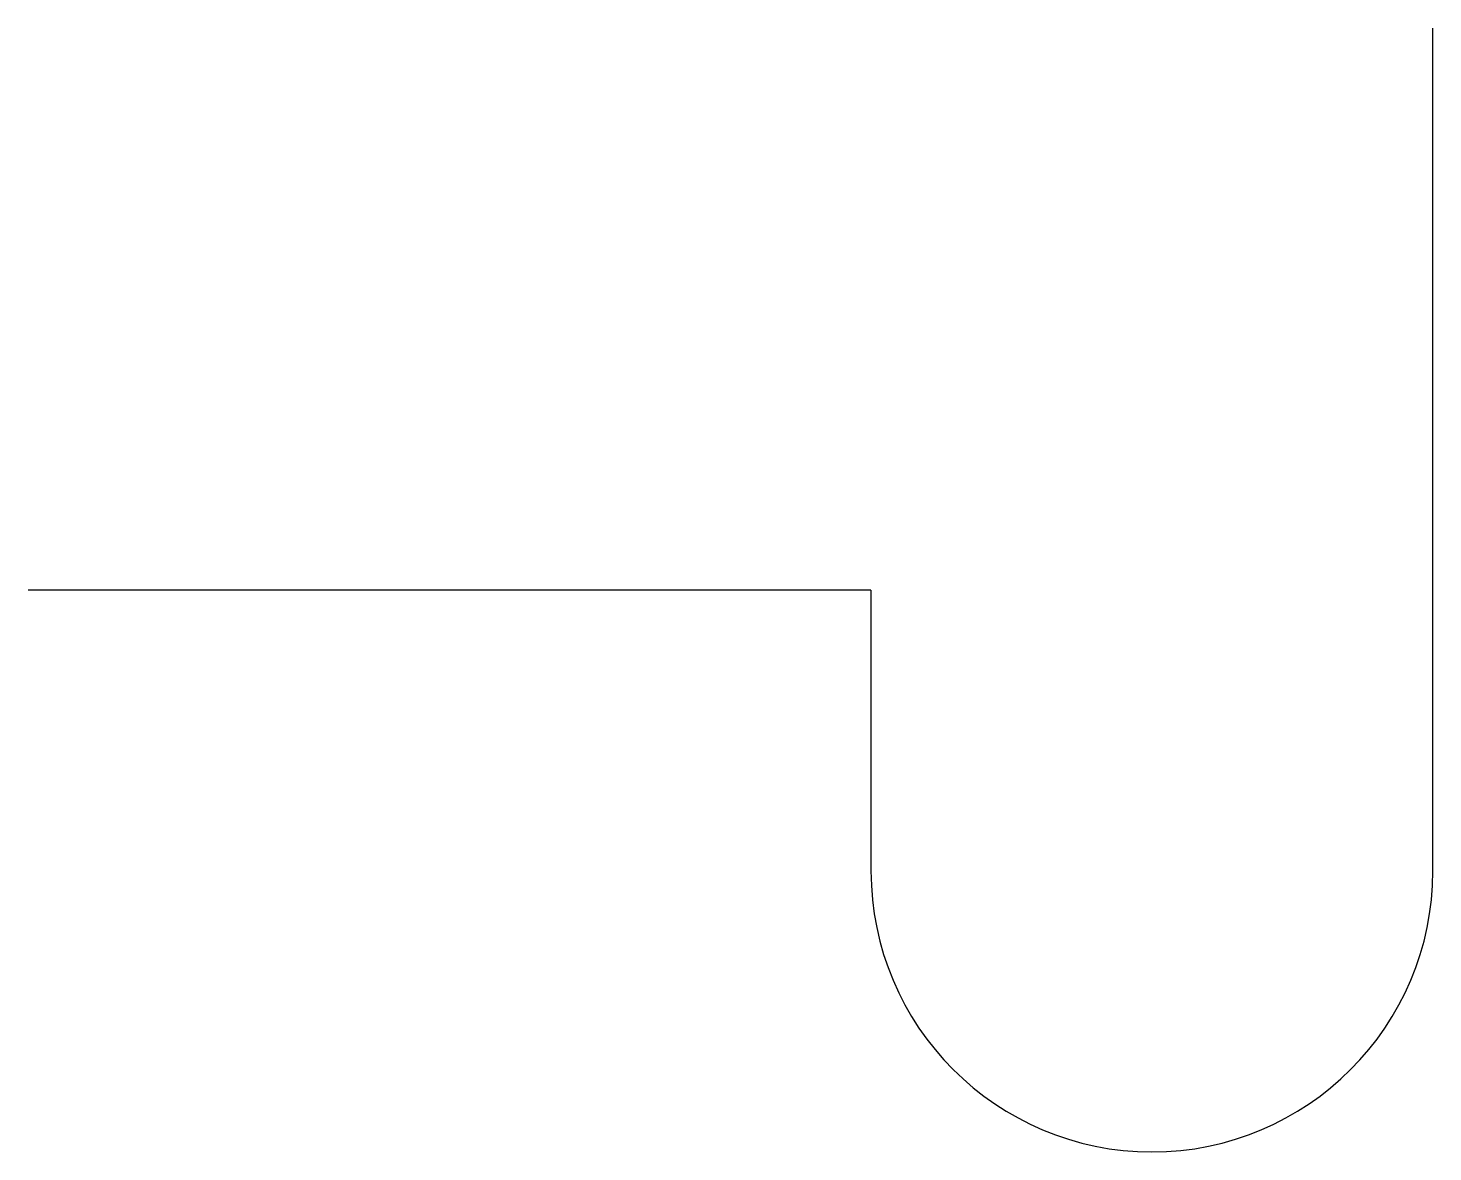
# Model space of a CAD drawing. Header units: millimetres. Extents: x 0 to 250, y -100 to 100.
import ezdxf

# ---------------------------------------------------------------- set-up
doc = ezdxf.new("R2010")
doc.units = ezdxf.units.MM

msp = doc.modelspace()

# ---------------------------------------------------------------- linework, layer by layer
at = {"color": 0, "linetype": 'ByBlock', "lineweight": -2}
for p, q in [((250, -50), (250, 100)), ((150, 0), (0, 0)), ((150, 0), (150, -50))]:
    msp.add_line(p, q, dxfattribs=at)
msp.add_arc((200, -50), 50, 180, 0, dxfattribs=at)

doc.saveas('drawing.dxf')
